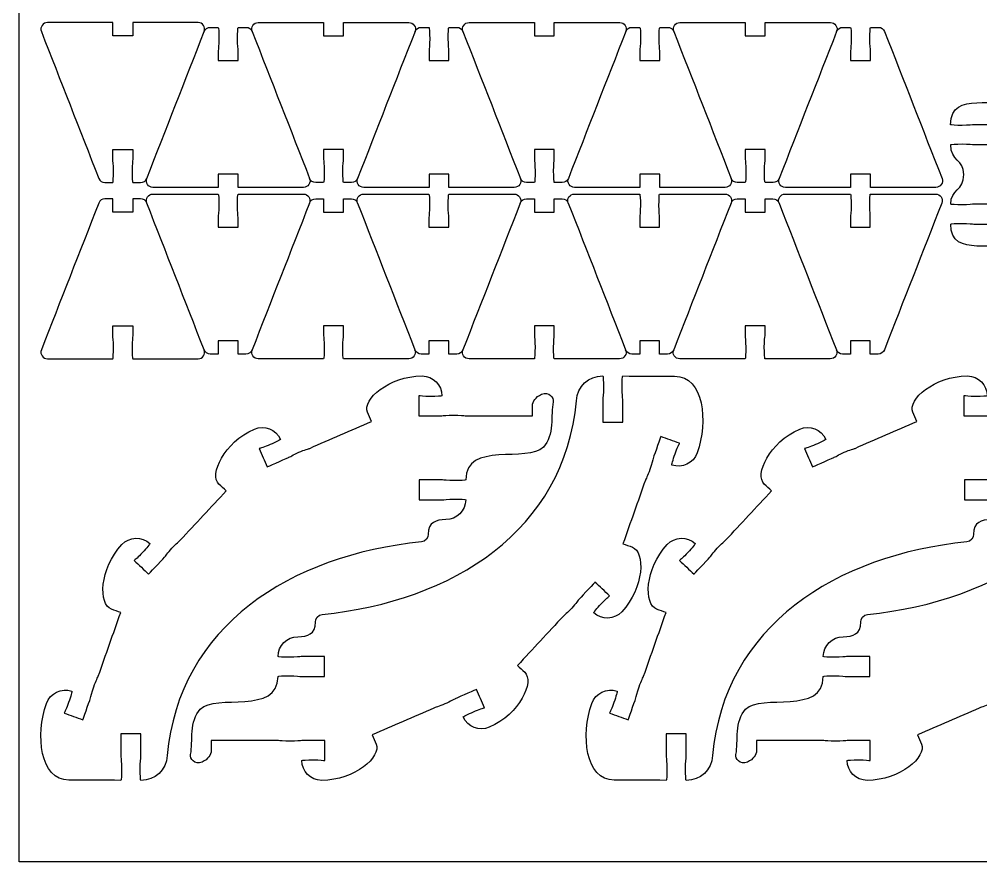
# Model space of a CAD drawing. Extents: x 0 to 500, y 0 to 390.
# Drawn here: x 0.1 to 145.3, y 0.1 to 127.4 of the extents above; entities that cross this region are included whole.
import ezdxf

# ---------------------------------------------------------------- set-up
doc = ezdxf.new("R2010")
doc.units = 0
doc.header["$MEASUREMENT"] = 0
doc.layers.add('DEFAULT', color=18, linetype='CONTINUOUS')

msp = doc.modelspace()

# ---------------------------------------------------------------- linework, layer by layer
at = {"layer": 'DEFAULT', "color": 18}
msp.add_lwpolyline([(500.15, 0.15), (0.15, 0.15), (0.15, 390.15), (500.15, 390.15)], close=True, dxfattribs=at)
at = {"layer": 'DEFAULT', "color": 1}
for points, knots in [([(14.28, 124.9), (15.28, 124.9), (16.28, 124.9), (17.28, 124.9), (17.28, 125.57), (17.28, 126.23), (17.28, 126.9), (20.57, 126.9), (23.86, 126.9), (27.15, 126.9), (27.85, 126.9), (28.33, 126.19), (28.07, 125.54), (25.19, 118.15), (22.3, 110.75), (19.41, 103.36), (19.26, 102.98), (18.89, 102.73), (18.48, 102.73), (18.08, 102.73), (17.68, 102.73), (17.28, 102.73), (17.23, 102.73), (17.18, 103.51), (17.18, 104.48), (17.18, 105.44), (17.28, 106.05), (17.28, 106.23), (17.28, 106.73), (17.28, 107.23), (17.28, 107.73), (16.28, 107.73), (15.28, 107.73), (14.28, 107.73), (14.28, 107.23), (14.28, 106.73), (14.28, 106.23), (14.28, 106.05), (14.38, 105.44), (14.38, 104.48), (14.38, 103.51), (14.34, 102.73), (14.28, 102.73), (13.89, 102.73), (13.49, 102.73), (13.09, 102.73), (12.68, 102.73), (12.31, 102.98), (12.16, 103.36), (9.27, 110.75), (6.38, 118.15), (3.5, 125.54), (3.24, 126.19), (3.72, 126.9), (4.42, 126.9), (7.71, 126.9), (11, 126.9), (14.28, 126.9), (14.28, 126.23), (14.28, 125.57), (14.28, 124.9)], [5.66, 5.66, 5.66, 5.66, 14.16, 14.16, 14.16, 19.82, 19.82, 19.82, 47.78, 47.78, 47.78, 48.78, 48.78, 48.78, 116.280532, 116.280532, 116.280532, 117.280532, 117.280532, 117.280532, 120.670532, 120.670532, 120.670532, 121.670532, 121.670532, 121.670532, 122.670532, 122.670532, 122.670532, 126.930532, 126.930532, 126.930532, 135.430532, 135.430532, 135.430532, 139.690532, 139.690532, 139.690532, 140.690532, 140.690532, 140.690532, 141.690532, 141.690532, 141.690532, 145.080532, 145.080532, 145.080532, 146.080532, 146.080532, 146.080532, 213.577424, 213.577424, 213.577424, 214.577424, 214.577424, 214.577424, 242.537424, 242.537424, 242.537424, 248.197424, 248.197424, 248.197424, 248.197424]), ([(35.32, 125.54), (35.06, 126.19), (35.55, 126.9), (36.24, 126.9), (39.53, 126.9), (42.82, 126.9), (46.11, 126.9), (46.11, 126.23), (46.11, 125.57), (46.11, 124.9), (47.11, 124.9), (48.11, 124.9), (49.11, 124.9), (49.11, 125.57), (49.11, 126.23), (49.11, 126.9), (52.4, 126.9), (55.68, 126.9), (58.97, 126.9), (59.67, 126.9), (60.15, 126.19), (59.9, 125.54), (57.01, 118.15), (54.12, 110.75), (51.23, 103.36), (51.08, 102.98), (50.72, 102.73), (50.3, 102.73), (49.9, 102.73), (49.51, 102.73), (49.11, 102.73), (49.05, 102.73), (49.01, 103.51), (49.01, 104.48), (49.01, 105.44), (49.11, 106.05), (49.11, 106.22), (49.11, 106.73), (49.11, 107.23), (49.11, 107.73), (48.11, 107.73), (47.11, 107.73), (46.11, 107.73), (46.11, 107.23), (46.11, 106.73), (46.11, 106.22), (46.11, 106.05), (46.21, 105.44), (46.21, 104.48), (46.21, 103.51), (46.17, 102.73), (46.11, 102.73), (45.71, 102.73), (45.31, 102.73), (44.91, 102.73), (44.5, 102.73), (44.13, 102.98), (43.98, 103.36)], [0, 0, 0, 0, 1, 1, 1, 28.96, 28.96, 28.96, 34.621, 34.621, 34.621, 43.121, 43.121, 43.121, 48.782, 48.782, 48.782, 76.743, 76.743, 76.743, 77.743, 77.743, 77.743, 145.2426, 145.2426, 145.2426, 146.2426, 146.2426, 146.2426, 149.6326, 149.6326, 149.6326, 150.6326, 150.6326, 150.6326, 151.6326, 151.6326, 151.6326, 155.8936, 155.8936, 155.8936, 164.3936, 164.3936, 164.3936, 168.6546, 168.6546, 168.6546, 169.6546, 169.6546, 169.6546, 170.6546, 170.6546, 170.6546, 174.0446, 174.0446, 174.0446, 175.0446, 175.0446, 175.0446, 175.0446]), ([(67.14, 125.54), (66.89, 126.19), (67.37, 126.9), (68.07, 126.9), (71.36, 126.9), (74.64, 126.9), (77.93, 126.9), (77.93, 126.23), (77.93, 125.57), (77.93, 124.9), (78.93, 124.9), (79.93, 124.9), (80.93, 124.9), (80.93, 125.57), (80.93, 126.23), (80.93, 126.9), (84.22, 126.9), (87.51, 126.9), (90.8, 126.9), (91.5, 126.9), (91.98, 126.19), (91.72, 125.54), (88.83, 118.15), (85.94, 110.75), (83.06, 103.36), (82.91, 102.98), (82.54, 102.73), (82.13, 102.73), (81.73, 102.73), (81.33, 102.73), (80.93, 102.73), (80.88, 102.73), (80.83, 103.51), (80.83, 104.48), (80.83, 105.44), (80.93, 106.05), (80.93, 106.22), (80.93, 106.73), (80.93, 107.23), (80.93, 107.73), (79.93, 107.73), (78.93, 107.73), (77.93, 107.73), (77.93, 107.23), (77.93, 106.73), (77.93, 106.22), (77.93, 106.05), (78.03, 105.44), (78.03, 104.48), (78.03, 103.51), (77.99, 102.73), (77.93, 102.73), (77.53, 102.73), (77.14, 102.73), (76.74, 102.73), (76.33, 102.73), (75.96, 102.98), (75.81, 103.36)], [0, 0, 0, 0, 1, 1, 1, 28.96, 28.96, 28.96, 34.621, 34.621, 34.621, 43.121, 43.121, 43.121, 48.782, 48.782, 48.782, 76.742, 76.742, 76.742, 77.742, 77.742, 77.742, 145.2416, 145.2416, 145.2416, 146.2416, 146.2416, 146.2416, 149.6316, 149.6316, 149.6316, 150.6316, 150.6316, 150.6316, 151.6316, 151.6316, 151.6316, 155.8926, 155.8926, 155.8926, 164.3926, 164.3926, 164.3926, 168.6536, 168.6536, 168.6536, 169.6536, 169.6536, 169.6536, 170.6536, 170.6536, 170.6536, 174.0436, 174.0436, 174.0436, 175.0436, 175.0436, 175.0436, 175.0436]), ([(98.97, 125.54), (98.71, 126.19), (99.19, 126.9), (99.89, 126.9), (103.18, 126.9), (106.47, 126.9), (109.76, 126.9), (109.76, 126.23), (109.76, 125.57), (109.76, 124.9), (110.76, 124.9), (111.76, 124.9), (112.76, 124.9), (112.76, 125.57), (112.76, 126.23), (112.76, 126.9), (116.04, 126.9), (119.33, 126.9), (122.62, 126.9), (123.32, 126.9), (123.8, 126.19), (123.55, 125.54), (120.66, 118.15), (117.77, 110.75), (114.88, 103.36), (114.73, 102.98), (114.36, 102.73), (113.95, 102.73), (113.55, 102.73), (113.15, 102.73), (112.76, 102.73), (112.7, 102.73), (112.66, 103.51), (112.66, 104.48), (112.66, 105.44), (112.76, 106.05), (112.76, 106.22), (112.76, 106.73), (112.76, 107.23), (112.76, 107.73), (111.76, 107.73), (110.76, 107.73), (109.76, 107.73), (109.76, 107.23), (109.76, 106.73), (109.76, 106.22), (109.76, 106.05), (109.86, 105.44), (109.86, 104.48), (109.86, 103.51), (109.81, 102.73), (109.76, 102.73), (109.36, 102.73), (108.96, 102.73), (108.56, 102.73), (108.15, 102.73), (107.78, 102.98), (107.63, 103.36)], [0, 0, 0, 0, 1, 1, 1, 28.96, 28.96, 28.96, 34.621, 34.621, 34.621, 43.121, 43.121, 43.121, 48.782, 48.782, 48.782, 76.742, 76.742, 76.742, 77.742, 77.742, 77.742, 145.2416, 145.2416, 145.2416, 146.2416, 146.2416, 146.2416, 149.6316, 149.6316, 149.6316, 150.6316, 150.6316, 150.6316, 151.6316, 151.6316, 151.6316, 155.8926, 155.8926, 155.8926, 164.3926, 164.3926, 164.3926, 168.6536, 168.6536, 168.6536, 169.6536, 169.6536, 169.6536, 170.6536, 170.6536, 170.6536, 174.0436, 174.0436, 174.0436, 175.0436, 175.0436, 175.0436, 175.0436]), ([(28.07, 125.54), (28.22, 125.92), (28.59, 126.17), (29, 126.17), (29.4, 126.17), (29.8, 126.17), (30.2, 126.17), (30.25, 126.17), (30.3, 125.39), (30.3, 124.43), (30.3, 123.46), (30.2, 122.85), (30.2, 122.68), (30.2, 122.17), (30.2, 121.67), (30.2, 121.17), (31.2, 121.17), (32.2, 121.17), (33.2, 121.17), (33.2, 121.67), (33.2, 122.17), (33.2, 122.68), (33.2, 122.85), (33.1, 123.46), (33.1, 124.43), (33.1, 125.39), (33.14, 126.17), (33.2, 126.17), (33.6, 126.17), (33.99, 126.17), (34.39, 126.17), (34.8, 126.17), (35.17, 125.92), (35.32, 125.54), (38.21, 118.15), (41.1, 110.75), (43.99, 103.36), (44.24, 102.71), (43.76, 102), (43.06, 102), (39.77, 102), (36.48, 102), (33.2, 102), (33.2, 102.67), (33.2, 103.33), (33.2, 104), (32.2, 104), (31.2, 104), (30.2, 104), (30.2, 103.33), (30.2, 102.67), (30.2, 102), (26.91, 102), (23.62, 102), (20.33, 102), (19.63, 102), (19.15, 102.71), (19.41, 103.36)], [0, 0, 0, 0, 1, 1, 1, 4.39, 4.39, 4.39, 5.39, 5.39, 5.39, 6.39, 6.39, 6.39, 10.651, 10.651, 10.651, 19.151, 19.151, 19.151, 23.412, 23.412, 23.412, 24.412, 24.412, 24.412, 25.412, 25.412, 25.412, 28.802, 28.802, 28.802, 29.802, 29.802, 29.802, 97.297961, 97.297961, 97.297961, 98.297961, 98.297961, 98.297961, 126.257961, 126.257961, 126.257961, 131.917961, 131.917961, 131.917961, 140.417961, 140.417961, 140.417961, 146.077961, 146.077961, 146.077961, 174.037961, 174.037961, 174.037961, 175.037961, 175.037961, 175.037961, 175.037961]), ([(59.9, 125.54), (60.05, 125.92), (60.41, 126.17), (60.83, 126.17), (61.23, 126.17), (61.62, 126.17), (62.02, 126.17), (62.08, 126.17), (62.12, 125.39), (62.12, 124.43), (62.12, 123.46), (62.02, 122.85), (62.02, 122.68), (62.02, 122.17), (62.02, 121.67), (62.02, 121.17), (63.02, 121.17), (64.02, 121.17), (65.02, 121.17), (65.02, 121.67), (65.02, 122.17), (65.02, 122.68), (65.02, 122.85), (64.92, 123.46), (64.92, 124.43), (64.92, 125.39), (64.96, 126.17), (65.02, 126.17), (65.42, 126.17), (65.82, 126.17), (66.22, 126.17), (66.63, 126.17), (67, 125.92), (67.14, 125.54), (70.03, 118.15), (72.92, 110.75), (75.81, 103.36), (76.07, 102.71), (75.58, 102), (74.88, 102), (71.6, 102), (68.31, 102), (65.02, 102), (65.02, 102.67), (65.02, 103.33), (65.02, 104), (64.02, 104), (63.02, 104), (62.02, 104), (62.02, 103.33), (62.02, 102.67), (62.02, 102), (58.73, 102), (55.45, 102), (52.16, 102), (51.46, 102), (50.98, 102.71), (51.23, 103.36)], [0, 0, 0, 0, 1, 1, 1, 4.39, 4.39, 4.39, 5.39, 5.39, 5.39, 6.39, 6.39, 6.39, 10.651, 10.651, 10.651, 19.151, 19.151, 19.151, 23.412, 23.412, 23.412, 24.412, 24.412, 24.412, 25.412, 25.412, 25.412, 28.802, 28.802, 28.802, 29.802, 29.802, 29.802, 97.297961, 97.297961, 97.297961, 98.297961, 98.297961, 98.297961, 126.257961, 126.257961, 126.257961, 131.917961, 131.917961, 131.917961, 140.417961, 140.417961, 140.417961, 146.077961, 146.077961, 146.077961, 174.037961, 174.037961, 174.037961, 175.037961, 175.037961, 175.037961, 175.037961]), ([(91.72, 125.54), (91.87, 125.92), (92.24, 126.17), (92.65, 126.17), (93.05, 126.17), (93.45, 126.17), (93.85, 126.17), (93.9, 126.17), (93.95, 125.39), (93.95, 124.43), (93.95, 123.46), (93.85, 122.85), (93.85, 122.68), (93.85, 122.17), (93.85, 121.67), (93.85, 121.17), (94.85, 121.17), (95.85, 121.17), (96.85, 121.17), (96.85, 121.67), (96.85, 122.17), (96.85, 122.68), (96.85, 122.85), (96.75, 123.46), (96.75, 124.43), (96.75, 125.39), (96.79, 126.17), (96.85, 126.17), (97.24, 126.17), (97.64, 126.17), (98.04, 126.17), (98.45, 126.17), (98.82, 125.92), (98.97, 125.54), (101.86, 118.15), (104.75, 110.75), (107.63, 103.36), (107.89, 102.71), (107.41, 102), (106.71, 102), (103.42, 102), (100.13, 102), (96.85, 102), (96.85, 102.67), (96.85, 103.33), (96.85, 104), (95.85, 104), (94.85, 104), (93.85, 104), (93.85, 103.33), (93.85, 102.67), (93.85, 102), (90.56, 102), (87.27, 102), (83.98, 102), (83.28, 102), (82.8, 102.71), (83.06, 103.36)], [0, 0, 0, 0, 1, 1, 1, 4.39, 4.39, 4.39, 5.39, 5.39, 5.39, 6.39, 6.39, 6.39, 10.651, 10.651, 10.651, 19.151, 19.151, 19.151, 23.412, 23.412, 23.412, 24.412, 24.412, 24.412, 25.412, 25.412, 25.412, 28.802, 28.802, 28.802, 29.802, 29.802, 29.802, 97.297961, 97.297961, 97.297961, 98.297961, 98.297961, 98.297961, 126.257961, 126.257961, 126.257961, 131.917961, 131.917961, 131.917961, 140.417961, 140.417961, 140.417961, 146.077961, 146.077961, 146.077961, 174.037961, 174.037961, 174.037961, 175.037961, 175.037961, 175.037961, 175.037961]), ([(123.55, 125.54), (123.7, 125.92), (124.06, 126.17), (124.47, 126.17), (124.87, 126.17), (125.27, 126.17), (125.67, 126.17), (125.72, 126.17), (125.77, 125.39), (125.77, 124.43), (125.77, 123.46), (125.67, 122.85), (125.67, 122.68), (125.67, 122.17), (125.67, 121.67), (125.67, 121.17), (126.67, 121.17), (127.67, 121.17), (128.67, 121.17), (128.67, 121.67), (128.67, 122.17), (128.67, 122.68), (128.67, 122.85), (128.57, 123.46), (128.57, 124.43), (128.57, 125.39), (128.61, 126.17), (128.67, 126.17), (129.07, 126.17), (129.47, 126.17), (129.87, 126.17), (130.27, 126.17), (130.64, 125.92), (130.79, 125.54), (133.68, 118.15), (136.57, 110.75), (139.46, 103.36), (139.71, 102.71), (139.23, 102), (138.53, 102), (135.25, 102), (131.96, 102), (128.67, 102), (128.67, 102.67), (128.67, 103.33), (128.67, 104), (127.67, 104), (126.67, 104), (125.67, 104), (125.67, 103.33), (125.67, 102.67), (125.67, 102), (122.38, 102), (119.09, 102), (115.81, 102), (115.1, 102), (114.63, 102.71), (114.88, 103.36)], [0, 0, 0, 0, 1, 1, 1, 4.39, 4.39, 4.39, 5.39, 5.39, 5.39, 6.39, 6.39, 6.39, 10.651, 10.651, 10.651, 19.151, 19.151, 19.151, 23.412, 23.412, 23.412, 24.412, 24.412, 24.412, 25.412, 25.412, 25.412, 28.802, 28.802, 28.802, 29.802, 29.802, 29.802, 97.297961, 97.297961, 97.297961, 98.297961, 98.297961, 98.297961, 126.257961, 126.257961, 126.257961, 131.917961, 131.917961, 131.917961, 140.417961, 140.417961, 140.417961, 146.077961, 146.077961, 146.077961, 174.037961, 174.037961, 174.037961, 175.037961, 175.037961, 175.037961, 175.037961]), ([(157.92, 123.96), (157.92, 122.99), (158.01, 122.38), (158.01, 122.21), (158.01, 121.04), (158.01, 119.88), (158.01, 118.71), (157.01, 118.71), (156.02, 118.71), (155.02, 118.71), (155.02, 119.88), (155.02, 121.04), (155.02, 122.21), (155.02, 122.38), (155.11, 122.99), (155.11, 123.96), (155.11, 124.93), (155.07, 125.71), (155.02, 125.71), (149.48, 125.71), (153.18, 118.45), (150.6, 115.88), (148.02, 113.3), (140.76, 117), (140.76, 111.46), (140.76, 111.41), (141.55, 111.36), (142.52, 111.36), (143.48, 111.36), (144.09, 111.46), (144.27, 111.46), (145.43, 111.46), (146.6, 111.46), (147.77, 111.46), (147.77, 110.46), (147.77, 109.46), (147.77, 108.46), (146.6, 108.46), (145.43, 108.46), (144.27, 108.46), (144.09, 108.46), (143.48, 108.56), (142.52, 108.56), (141.55, 108.56), (140.77, 108.52), (140.77, 108.46), (140.77, 105.97), (142.76, 106.21), (142.76, 103.96), (142.76, 101.47), (140.77, 101.71), (140.77, 99.46), (140.77, 99.41), (141.55, 99.36), (142.52, 99.36), (143.48, 99.36), (144.09, 99.46), (144.27, 99.46), (145.43, 99.46), (146.6, 99.46), (147.77, 99.46), (147.77, 98.46), (147.77, 97.46), (147.77, 96.46), (146.6, 96.46), (145.43, 96.46), (144.27, 96.46), (144.09, 96.46), (143.48, 96.56), (142.52, 96.56), (141.55, 96.56), (140.77, 96.52), (140.77, 96.46), (140.77, 90.93), (148.02, 94.62), (150.6, 92.05), (153.18, 89.47), (149.48, 82.21), (155.02, 82.21), (155.07, 82.21), (155.11, 82.99), (155.11, 83.96), (155.11, 84.93), (155.02, 85.53), (155.02, 85.71), (155.02, 86.88), (155.02, 88.04), (155.02, 89.21), (156.02, 89.21), (157.01, 89.21), (158.01, 89.21), (158.01, 88.04), (158.01, 86.88), (158.01, 85.71), (158.01, 85.53), (157.92, 84.93), (157.92, 83.96), (157.92, 82.99), (157.96, 82.21), (158.01, 82.21), (160.5, 82.21), (160.26, 84.2), (162.52, 84.2), (165, 84.2), (164.76, 82.21), (167.01, 82.21), (167.07, 82.21), (167.12, 82.99), (167.12, 83.96), (167.12, 84.93), (167.01, 85.53), (167.01, 85.71), (167.01, 86.88), (167.01, 88.04), (167.01, 89.21), (168.01, 89.21), (169.01, 89.21), (170.02, 89.21), (170.02, 88.04), (170.02, 86.88), (170.02, 85.71), (170.02, 85.53), (169.91, 84.93), (169.91, 83.96), (169.91, 82.99), (169.96, 82.21), (170.02, 82.21), (175.55, 82.21), (171.85, 89.47), (174.43, 92.04), (177.01, 94.62), (184.26, 90.92), (184.26, 96.46), (184.26, 96.51), (183.48, 96.56), (182.52, 96.56), (181.55, 96.56), (180.94, 96.46), (180.77, 96.46), (179.6, 96.46), (178.44, 96.46), (177.27, 96.46), (177.27, 97.46), (177.27, 98.46), (177.27, 99.46), (178.44, 99.46), (179.6, 99.46), (180.77, 99.46), (180.94, 99.46), (181.55, 99.36), (182.52, 99.36), (183.48, 99.36), (184.27, 99.41), (184.27, 99.46), (184.27, 101.95), (182.28, 101.71), (182.28, 103.96), (182.28, 106.45), (184.27, 106.21), (184.27, 108.46), (184.27, 108.52), (183.48, 108.56), (182.52, 108.56), (181.55, 108.56), (180.94, 108.46), (180.77, 108.46), (179.6, 108.46), (178.44, 108.46), (177.27, 108.46), (177.27, 109.46), (177.27, 110.46), (177.27, 111.46), (178.44, 111.46), (179.6, 111.46), (180.77, 111.46), (180.94, 111.46), (181.55, 111.36), (182.52, 111.36), (183.46, 111.36), (184.23, 111.41), (184.26, 111.46), (184.26, 116.99), (177, 113.3), (174.43, 115.87), (171.85, 118.45), (175.55, 125.71), (170.02, 125.71), (169.96, 125.71), (169.91, 124.93), (169.91, 123.96), (169.91, 122.99), (170.02, 122.38), (170.02, 122.21), (170.02, 121.04), (170.02, 119.88), (170.02, 118.71), (169.01, 118.71), (168.01, 118.71), (167.01, 118.71), (167.01, 119.88), (167.01, 121.04), (167.01, 122.21), (167.01, 122.38), (167.12, 122.99), (167.12, 123.96), (167.12, 124.93), (167.07, 125.71), (167.01, 125.71), (164.53, 125.7), (164.77, 123.72), (162.52, 123.72), (160.04, 123.72), (160.26, 125.71), (158.01, 125.71), (157.96, 125.71), (157.92, 124.93), (157.92, 123.96)], [1, 1, 1, 1, 2, 2, 2, 11.929, 11.929, 11.929, 20.429, 20.429, 20.429, 30.358, 30.358, 30.358, 31.358, 31.358, 31.358, 32.358, 32.358, 32.358, 33.358, 33.358, 33.358, 34.358, 34.358, 34.358, 35.358, 35.358, 35.358, 36.358, 36.358, 36.358, 46.278, 46.278, 46.278, 54.778, 54.778, 54.778, 64.698, 64.698, 64.698, 65.698, 65.698, 65.698, 66.698, 66.698, 66.698, 67.698, 67.698, 67.698, 68.698, 68.698, 68.698, 69.698, 69.698, 69.698, 70.698, 70.698, 70.698, 80.618, 80.618, 80.618, 89.129, 89.129, 89.129, 99.049, 99.049, 99.049, 100.049, 100.049, 100.049, 101.049, 101.049, 101.049, 102.049, 102.049, 102.049, 103.049, 103.049, 103.049, 104.049, 104.049, 104.049, 105.049, 105.049, 105.049, 114.969, 114.969, 114.969, 123.469, 123.469, 123.469, 133.389, 133.389, 133.389, 134.389, 134.389, 134.389, 135.389, 135.389, 135.389, 136.389, 136.389, 136.389, 137.389, 137.389, 137.389, 138.389, 138.389, 138.389, 139.389, 139.389, 139.389, 149.309, 149.309, 149.309, 157.819, 157.819, 157.819, 167.739, 167.739, 167.739, 168.739, 168.739, 168.739, 169.739, 169.739, 169.739, 170.739, 170.739, 170.739, 171.739, 171.739, 171.739, 172.739, 172.739, 172.739, 173.739, 173.739, 173.739, 183.659, 183.659, 183.659, 192.17, 192.17, 192.17, 202.09, 202.09, 202.09, 203.09, 203.09, 203.09, 204.09, 204.09, 204.09, 205.09, 205.09, 205.09, 206.09, 206.09, 206.09, 207.09, 207.09, 207.09, 208.09, 208.09, 208.09, 218.01, 218.01, 218.01, 226.51, 226.51, 226.51, 236.43, 236.43, 236.43, 237.43, 237.43, 237.43, 238.43, 238.43, 238.43, 239.43, 239.43, 239.43, 240.43, 240.43, 240.43, 241.43, 241.43, 241.43, 242.43, 242.43, 242.43, 252.359, 252.359, 252.359, 260.869, 260.869, 260.869, 270.798, 270.798, 270.798, 271.798, 271.798, 271.798, 272.798, 272.798, 272.798, 273.798, 273.798, 273.798, 274.798, 274.798, 274.798, 275.798, 275.798, 275.798, 275.798]), ([(14.28, 98.28), (15.28, 98.28), (16.28, 98.28), (17.29, 98.28), (17.29, 98.94), (17.29, 99.61), (17.29, 100.28), (17.68, 100.28), (18.08, 100.28), (18.48, 100.28), (18.89, 100.28), (19.26, 100.03), (19.41, 99.64), (22.29, 92.25), (25.18, 84.86), (28.07, 77.46), (28.33, 76.81), (27.84, 76.11), (27.14, 76.11), (23.86, 76.11), (20.57, 76.11), (17.28, 76.11), (17.23, 76.18), (17.18, 76.93), (17.18, 77.85), (17.18, 78.82), (17.29, 79.43), (17.29, 79.6), (17.29, 80.1), (17.29, 80.6), (17.29, 81.1), (16.28, 81.1), (15.28, 81.1), (14.28, 81.1), (14.28, 80.6), (14.28, 80.1), (14.28, 79.6), (14.28, 79.43), (14.38, 78.82), (14.38, 77.85), (14.38, 76.93), (14.34, 76.18), (14.29, 76.11), (11, 76.11), (7.71, 76.11), (4.42, 76.11), (3.72, 76.11), (3.24, 76.81), (3.5, 77.46), (6.38, 84.86), (9.27, 92.25), (12.16, 99.64), (12.31, 100.03), (12.68, 100.28), (13.09, 100.28), (13.49, 100.28), (13.89, 100.28), (14.28, 100.28), (14.28, 99.61), (14.28, 98.94), (14.28, 98.28)], [5.67, 5.67, 5.67, 5.67, 14.18, 14.18, 14.18, 19.85, 19.85, 19.85, 23.23, 23.23, 23.23, 24.23, 24.23, 24.23, 91.726893, 91.726893, 91.726893, 92.726893, 92.726893, 92.726893, 120.676893, 120.676893, 120.676893, 121.676893, 121.676893, 121.676893, 122.676893, 122.676893, 122.676893, 126.926893, 126.926893, 126.926893, 135.436893, 135.436893, 135.436893, 139.686893, 139.686893, 139.686893, 140.686893, 140.686893, 140.686893, 141.686893, 141.686893, 141.686893, 169.646893, 169.646893, 169.646893, 170.646893, 170.646893, 170.646893, 238.147424, 238.147424, 238.147424, 239.147424, 239.147424, 239.147424, 242.527424, 242.527424, 242.527424, 248.197424, 248.197424, 248.197424, 248.197424]), ([(19.41, 99.64), (19.15, 100.3), (19.63, 101), (20.33, 101), (23.62, 101), (26.91, 101), (30.19, 101), (30.25, 100.93), (30.29, 100.18), (30.29, 99.26), (30.29, 98.29), (30.19, 97.68), (30.19, 97.51), (30.19, 97.01), (30.19, 96.51), (30.19, 96.01), (31.19, 96.01), (32.19, 96.01), (33.19, 96.01), (33.19, 96.51), (33.19, 97.01), (33.19, 97.51), (33.19, 97.68), (33.09, 98.29), (33.09, 99.26), (33.09, 100.18), (33.13, 100.93), (33.19, 101), (36.48, 101), (39.76, 101), (43.05, 101), (43.75, 101), (44.23, 100.3), (43.98, 99.64), (41.09, 92.25), (38.2, 84.86), (35.31, 77.46), (35.16, 77.08), (34.8, 76.83), (34.38, 76.83), (33.99, 76.83), (33.59, 76.83), (33.19, 76.83), (33.19, 77.5), (33.19, 78.17), (33.19, 78.83), (32.19, 78.83), (31.19, 78.83), (30.19, 78.83), (30.19, 78.17), (30.19, 77.5), (30.19, 76.83), (29.79, 76.83), (29.39, 76.83), (29, 76.83), (28.59, 76.83), (28.22, 77.08), (28.07, 77.46)], [0, 0, 0, 0, 1, 1, 1, 28.95, 28.95, 28.95, 29.95, 29.95, 29.95, 30.95, 30.95, 30.95, 35.2, 35.2, 35.2, 43.71, 43.71, 43.71, 47.96, 47.96, 47.96, 48.96, 48.96, 48.96, 49.96, 49.96, 49.96, 77.92, 77.92, 77.92, 78.92, 78.92, 78.92, 146.420532, 146.420532, 146.420532, 147.420532, 147.420532, 147.420532, 150.800532, 150.800532, 150.800532, 156.470532, 156.470532, 156.470532, 164.980532, 164.980532, 164.980532, 170.650532, 170.650532, 170.650532, 174.030532, 174.030532, 174.030532, 175.030532, 175.030532, 175.030532, 175.030532]), ([(43.98, 99.64), (44.13, 100.03), (44.5, 100.28), (44.91, 100.28), (45.31, 100.28), (45.7, 100.28), (46.1, 100.28), (46.1, 99.61), (46.1, 98.94), (46.1, 98.28), (47.1, 98.28), (48.1, 98.28), (49.1, 98.28), (49.1, 98.94), (49.1, 99.61), (49.1, 100.28), (49.5, 100.28), (49.9, 100.28), (50.29, 100.28), (50.7, 100.28), (51.07, 100.03), (51.22, 99.64), (54.11, 92.25), (57, 84.86), (59.89, 77.46), (60.14, 76.81), (59.66, 76.11), (58.96, 76.11), (55.67, 76.11), (52.39, 76.11), (49.1, 76.11), (49.04, 76.18), (49, 76.93), (49, 77.85), (49, 78.82), (49.1, 79.43), (49.1, 79.6), (49.1, 80.1), (49.1, 80.6), (49.1, 81.1), (48.1, 81.1), (47.1, 81.1), (46.1, 81.1), (46.1, 80.6), (46.1, 80.1), (46.1, 79.6), (46.1, 79.43), (46.2, 78.82), (46.2, 77.85), (46.2, 76.93), (46.16, 76.18), (46.1, 76.11), (42.82, 76.11), (39.53, 76.11), (36.24, 76.11), (35.54, 76.11), (35.06, 76.81), (35.31, 77.46)], [0, 0, 0, 0, 1, 1, 1, 4.38, 4.38, 4.38, 10.05, 10.05, 10.05, 18.56, 18.56, 18.56, 24.23, 24.23, 24.23, 27.61, 27.61, 27.61, 28.61, 28.61, 28.61, 96.106893, 96.106893, 96.106893, 97.106893, 97.106893, 97.106893, 125.056893, 125.056893, 125.056893, 126.056893, 126.056893, 126.056893, 127.056893, 127.056893, 127.056893, 131.306893, 131.306893, 131.306893, 139.816893, 139.816893, 139.816893, 144.066893, 144.066893, 144.066893, 145.066893, 145.066893, 145.066893, 146.066893, 146.066893, 146.066893, 174.026893, 174.026893, 174.026893, 175.026893, 175.026893, 175.026893, 175.026893]), ([(51.22, 99.64), (50.96, 100.3), (51.45, 101), (52.15, 101), (55.44, 101), (58.72, 101), (62.01, 101), (62.07, 100.93), (62.11, 100.18), (62.11, 99.26), (62.11, 98.29), (62.01, 97.68), (62.01, 97.51), (62.01, 97.01), (62.01, 96.51), (62.01, 96.01), (63.01, 96.01), (64.01, 96.01), (65.01, 96.01), (65.01, 96.51), (65.01, 97.01), (65.01, 97.51), (65.01, 97.68), (64.91, 98.29), (64.91, 99.26), (64.91, 100.18), (64.95, 100.93), (65.01, 101), (68.29, 101), (71.58, 101), (74.87, 101), (75.57, 101), (76.05, 100.3), (75.8, 99.64), (72.91, 92.25), (70.02, 84.86), (67.13, 77.46), (66.98, 77.08), (66.61, 76.83), (66.2, 76.83), (65.8, 76.83), (65.41, 76.83), (65.01, 76.83), (65.01, 77.5), (65.01, 78.17), (65.01, 78.83), (64.01, 78.83), (63.01, 78.83), (62.01, 78.83), (62.01, 78.17), (62.01, 77.5), (62.01, 76.83), (61.61, 76.83), (61.21, 76.83), (60.81, 76.83), (60.41, 76.83), (60.03, 77.08), (59.89, 77.46)], [0, 0, 0, 0, 1, 1, 1, 28.95, 28.95, 28.95, 29.95, 29.95, 29.95, 30.95, 30.95, 30.95, 35.2, 35.2, 35.2, 43.71, 43.71, 43.71, 47.96, 47.96, 47.96, 48.96, 48.96, 48.96, 49.96, 49.96, 49.96, 77.92, 77.92, 77.92, 78.92, 78.92, 78.92, 146.420532, 146.420532, 146.420532, 147.420532, 147.420532, 147.420532, 150.800532, 150.800532, 150.800532, 156.470532, 156.470532, 156.470532, 164.980532, 164.980532, 164.980532, 170.650532, 170.650532, 170.650532, 174.030532, 174.030532, 174.030532, 175.030532, 175.030532, 175.030532, 175.030532]), ([(75.8, 99.64), (75.95, 100.03), (76.31, 100.28), (76.72, 100.28), (77.12, 100.28), (77.52, 100.28), (77.92, 100.28), (77.92, 99.61), (77.92, 98.94), (77.92, 98.28), (78.92, 98.28), (79.92, 98.28), (80.92, 98.28), (80.92, 98.94), (80.92, 99.61), (80.92, 100.28), (81.32, 100.28), (81.71, 100.28), (82.11, 100.28), (82.52, 100.28), (82.89, 100.03), (83.04, 99.64), (85.93, 92.25), (88.82, 84.86), (91.7, 77.46), (91.96, 76.81), (91.48, 76.11), (90.78, 76.11), (87.49, 76.11), (84.2, 76.11), (80.92, 76.11), (80.86, 76.18), (80.82, 76.93), (80.82, 77.85), (80.82, 78.82), (80.92, 79.43), (80.92, 79.6), (80.92, 80.1), (80.92, 80.6), (80.92, 81.1), (79.92, 81.1), (78.92, 81.1), (77.92, 81.1), (77.92, 80.6), (77.92, 80.1), (77.92, 79.6), (77.92, 79.43), (78.02, 78.82), (78.02, 77.85), (78.02, 76.93), (77.98, 76.18), (77.92, 76.11), (74.63, 76.11), (71.35, 76.11), (68.06, 76.11), (67.36, 76.11), (66.88, 76.81), (67.13, 77.46)], [0, 0, 0, 0, 1, 1, 1, 4.38, 4.38, 4.38, 10.05, 10.05, 10.05, 18.56, 18.56, 18.56, 24.23, 24.23, 24.23, 27.61, 27.61, 27.61, 28.61, 28.61, 28.61, 96.106893, 96.106893, 96.106893, 97.106893, 97.106893, 97.106893, 125.056893, 125.056893, 125.056893, 126.056893, 126.056893, 126.056893, 127.056893, 127.056893, 127.056893, 131.306893, 131.306893, 131.306893, 139.816893, 139.816893, 139.816893, 144.066893, 144.066893, 144.066893, 145.066893, 145.066893, 145.066893, 146.066893, 146.066893, 146.066893, 174.026893, 174.026893, 174.026893, 175.026893, 175.026893, 175.026893, 175.026893]), ([(83.04, 99.64), (82.78, 100.3), (83.27, 101), (83.97, 101), (87.25, 101), (90.54, 101), (93.83, 101), (93.88, 100.93), (93.93, 100.18), (93.93, 99.26), (93.93, 98.29), (93.82, 97.68), (93.82, 97.51), (93.82, 97.01), (93.82, 96.51), (93.82, 96.01), (94.82, 96.01), (95.83, 96.01), (96.83, 96.01), (96.83, 96.51), (96.83, 97.01), (96.83, 97.51), (96.83, 97.68), (96.73, 98.29), (96.73, 99.26), (96.73, 100.18), (96.77, 100.93), (96.82, 101), (100.11, 101), (103.4, 101), (106.69, 101), (107.39, 101), (107.87, 100.3), (107.61, 99.64), (104.72, 92.25), (101.84, 84.86), (98.95, 77.46), (98.8, 77.08), (98.43, 76.83), (98.02, 76.83), (97.62, 76.83), (97.22, 76.83), (96.83, 76.83), (96.83, 77.5), (96.83, 78.17), (96.83, 78.83), (95.83, 78.83), (94.82, 78.83), (93.82, 78.83), (93.82, 78.17), (93.82, 77.5), (93.82, 76.83), (93.43, 76.83), (93.03, 76.83), (92.63, 76.83), (92.22, 76.83), (91.85, 77.08), (91.7, 77.46)], [0, 0, 0, 0, 1, 1, 1, 28.95, 28.95, 28.95, 29.95, 29.95, 29.95, 30.95, 30.95, 30.95, 35.2, 35.2, 35.2, 43.71, 43.71, 43.71, 47.96, 47.96, 47.96, 48.96, 48.96, 48.96, 49.96, 49.96, 49.96, 77.92, 77.92, 77.92, 78.92, 78.92, 78.92, 146.420532, 146.420532, 146.420532, 147.420532, 147.420532, 147.420532, 150.800532, 150.800532, 150.800532, 156.470532, 156.470532, 156.470532, 164.980532, 164.980532, 164.980532, 170.650532, 170.650532, 170.650532, 174.030532, 174.030532, 174.030532, 175.030532, 175.030532, 175.030532, 175.030532]), ([(107.61, 99.64), (107.76, 100.03), (108.13, 100.28), (108.54, 100.28), (108.94, 100.28), (109.34, 100.28), (109.73, 100.28), (109.73, 99.61), (109.73, 98.94), (109.73, 98.28), (110.73, 98.28), (111.74, 98.28), (112.74, 98.28), (112.74, 98.94), (112.74, 99.61), (112.74, 100.28), (113.13, 100.28), (113.53, 100.28), (113.93, 100.28), (114.34, 100.28), (114.71, 100.03), (114.86, 99.64), (117.74, 92.25), (120.63, 84.86), (123.52, 77.46), (123.78, 76.81), (123.3, 76.11), (122.59, 76.11), (119.31, 76.11), (116.02, 76.11), (112.73, 76.11), (112.68, 76.18), (112.63, 76.93), (112.63, 77.85), (112.63, 78.82), (112.74, 79.43), (112.74, 79.6), (112.74, 80.1), (112.74, 80.6), (112.74, 81.1), (111.74, 81.1), (110.73, 81.1), (109.73, 81.1), (109.73, 80.6), (109.73, 80.1), (109.73, 79.6), (109.73, 79.43), (109.83, 78.82), (109.83, 77.85), (109.83, 76.93), (109.79, 76.18), (109.74, 76.11), (106.45, 76.11), (103.16, 76.11), (99.87, 76.11), (99.17, 76.11), (98.69, 76.81), (98.95, 77.46)], [0, 0, 0, 0, 1, 1, 1, 4.38, 4.38, 4.38, 10.05, 10.05, 10.05, 18.56, 18.56, 18.56, 24.23, 24.23, 24.23, 27.61, 27.61, 27.61, 28.61, 28.61, 28.61, 96.106893, 96.106893, 96.106893, 97.106893, 97.106893, 97.106893, 125.056893, 125.056893, 125.056893, 126.056893, 126.056893, 126.056893, 127.056893, 127.056893, 127.056893, 131.306893, 131.306893, 131.306893, 139.816893, 139.816893, 139.816893, 144.066893, 144.066893, 144.066893, 145.066893, 145.066893, 145.066893, 146.066893, 146.066893, 146.066893, 174.026893, 174.026893, 174.026893, 175.026893, 175.026893, 175.026893, 175.026893]), ([(114.86, 99.64), (114.6, 100.3), (115.08, 101), (115.78, 101), (119.07, 101), (122.36, 101), (125.64, 101), (125.7, 100.93), (125.74, 100.18), (125.74, 99.26), (125.74, 98.29), (125.64, 97.68), (125.64, 97.51), (125.64, 97.01), (125.64, 96.51), (125.64, 96.01), (126.64, 96.01), (127.64, 96.01), (128.64, 96.01), (128.64, 96.51), (128.64, 97.01), (128.64, 97.51), (128.64, 97.68), (128.54, 98.29), (128.54, 99.26), (128.54, 100.18), (128.58, 100.93), (128.64, 101), (131.93, 101), (135.22, 101), (138.5, 101), (139.21, 101), (139.69, 100.3), (139.43, 99.64), (136.54, 92.25), (133.65, 84.86), (130.76, 77.46), (130.62, 77.08), (130.25, 76.83), (129.84, 76.83), (129.44, 76.83), (129.04, 76.83), (128.64, 76.83), (128.64, 77.5), (128.64, 78.17), (128.64, 78.83), (127.64, 78.83), (126.64, 78.83), (125.64, 78.83), (125.64, 78.17), (125.64, 77.5), (125.64, 76.83), (125.24, 76.83), (124.85, 76.83), (124.45, 76.83), (124.04, 76.83), (123.67, 77.08), (123.52, 77.46)], [0, 0, 0, 0, 1, 1, 1, 28.95, 28.95, 28.95, 29.95, 29.95, 29.95, 30.95, 30.95, 30.95, 35.2, 35.2, 35.2, 43.71, 43.71, 43.71, 47.96, 47.96, 47.96, 48.96, 48.96, 48.96, 49.96, 49.96, 49.96, 77.92, 77.92, 77.92, 78.92, 78.92, 78.92, 146.420532, 146.420532, 146.420532, 147.420532, 147.420532, 147.420532, 150.799532, 150.799532, 150.799532, 156.469532, 156.469532, 156.469532, 164.979532, 164.979532, 164.979532, 170.649532, 170.649532, 170.649532, 174.029532, 174.029532, 174.029532, 175.029532, 175.029532, 175.029532, 175.029532]), ([(64.55, 51.82), (66.21, 51.82), (67.55, 53.17), (67.55, 54.82), (67.55, 54.88), (66.77, 54.92), (65.8, 54.92), (64.83, 54.92), (64.22, 54.82), (64.05, 54.82), (62.88, 54.82), (61.71, 54.82), (60.55, 54.82), (60.55, 55.82), (60.55, 56.82), (60.55, 57.82), (61.71, 57.82), (62.88, 57.82), (64.05, 57.82), (64.22, 57.82), (64.83, 57.72), (65.8, 57.72), (66.77, 57.72), (67.55, 57.77), (67.55, 57.82), (67.55, 63.71), (76.96, 60.33), (79.28, 62.77), (80.97, 64.55), (80.36, 67.6), (80.75, 69.62), (80.88, 70.14), (80.12, 71.31), (79, 70.76), (78.12, 70.33), (77.63, 69.67), (77.63, 69.02), (77.63, 68.52), (77.63, 68.02), (77.63, 67.52), (74.24, 67.52), (70.85, 67.52), (67.46, 67.52), (67.33, 67.52), (66.68, 67.62), (65.71, 67.62), (64.74, 67.62), (64.13, 67.52), (63.96, 67.52), (62.79, 67.52), (61.62, 67.52), (60.46, 67.52), (60.46, 68.52), (60.46, 69.52), (60.46, 70.52), (60.63, 70.52), (61.24, 70.42), (62.21, 70.42), (63.18, 70.42), (63.96, 70.46), (63.96, 70.52), (63.96, 72.18), (62.62, 73.52), (60.96, 73.52), (55.96, 73.52), (51.91, 69.93), (52.73, 68.03), (52.93, 67.58), (53.13, 67.12), (53.33, 66.66), (50.22, 65.3), (47.11, 63.95), (44, 62.59), (43.88, 62.54), (43.25, 62.38), (42.36, 61.99), (41.47, 61.6), (40.96, 61.27), (40.8, 61.2), (39.99, 60.85), (37.59, 59.8), (37.59, 59.8), (37.19, 60.72), (36.79, 61.63), (36.39, 62.55), (36.55, 62.62), (37.15, 62.77), (38.03, 63.15), (38.92, 63.54), (39.62, 63.9), (39.6, 63.94), (38.93, 65.47), (37.17, 66.16), (35.65, 65.5), (31.07, 63.5), (28.78, 58.6), (30.3, 57.19), (30.67, 56.84), (31.03, 56.5), (31.4, 56.16), (29.09, 53.68), (26.77, 51.2), (24.46, 48.72), (24.37, 48.62), (23.86, 48.21), (23.2, 47.51), (22.54, 46.8), (22.2, 46.29), (22.08, 46.16), (21.48, 45.52), (19.69, 43.6), (19.69, 43.6), (18.96, 44.28), (18.23, 44.96), (17.5, 45.64), (17.62, 45.77), (18.11, 46.14), (18.77, 46.85), (19.42, 47.56), (19.92, 48.17), (19.88, 48.2), (18.67, 49.33), (16.78, 49.26), (15.64, 48.05), (12.24, 44.39), (12.1, 38.98), (14.06, 38.3), (14.53, 38.13), (15, 37.96), (15.47, 37.8), (14.34, 34.6), (13.21, 31.4), (12.09, 28.2), (12.04, 28.08), (11.73, 27.5), (11.41, 26.59), (11.09, 25.67), (10.98, 25.07), (10.92, 24.9), (10.63, 24.08), (9.76, 21.6), (9.76, 21.6), (8.82, 21.93), (7.87, 22.27), (6.93, 22.6), (6.99, 22.77), (7.29, 23.31), (7.61, 24.22), (7.93, 25.13), (8.14, 25.88), (8.09, 25.9), (6.53, 26.45), (4.82, 25.63), (4.27, 24.07), (2.6, 19.35), (3.25, 12.49), (7.66, 12.49), (10.28, 12.48), (12.89, 12.46), (15.51, 12.45), (15.56, 12.45), (15.6, 13.23), (15.6, 14.2), (15.6, 15.17), (15.51, 15.78), (15.51, 15.95), (15.51, 17.12), (15.51, 18.28), (15.51, 19.45), (16.51, 19.45), (17.5, 19.45), (18.5, 19.45), (18.5, 18.28), (18.5, 17.12), (18.5, 15.95), (18.5, 15.78), (18.41, 15.17), (18.41, 14.2), (18.41, 13.23), (18.45, 12.45), (18.5, 12.45), (20.72, 12.45), (22.31, 13.98), (22.5, 16.19), (24.21, 35.71), (41.12, 46.51), (60.9, 48.46), (61.46, 48.51), (61.9, 49.07), (61.9, 49.63), (61.9, 51.44), (63.09, 51.82), (64.55, 51.82)], [1, 1, 1, 1, 2, 2, 2, 3, 3, 3, 4, 4, 4, 13.921, 13.921, 13.921, 22.425, 22.425, 22.425, 32.346, 32.346, 32.346, 33.346, 33.346, 33.346, 34.346, 34.346, 34.346, 35.346, 35.346, 35.346, 36.346, 36.346, 36.346, 37.346, 37.346, 37.346, 38.346, 38.346, 38.346, 42.596, 42.596, 42.596, 71.446, 71.446, 71.446, 72.446, 72.446, 72.446, 73.446, 73.446, 73.446, 83.366, 83.366, 83.366, 91.866, 91.866, 91.866, 92.866, 92.866, 92.866, 93.866, 93.866, 93.866, 94.866, 94.866, 94.866, 95.866, 95.866, 95.866, 100.120409, 100.120409, 100.120409, 128.961075, 128.961075, 128.961075, 129.961075, 129.961075, 129.961075, 130.961075, 130.961075, 130.961075, 131.961075, 131.961075, 131.961075, 140.456733, 140.456733, 140.456733, 141.456733, 141.456733, 141.456733, 142.456733, 142.456733, 142.456733, 143.456733, 143.456733, 143.456733, 144.456733, 144.456733, 144.456733, 148.709038, 148.709038, 148.709038, 177.548691, 177.548691, 177.548691, 178.548691, 178.548691, 178.548691, 179.548691, 179.548691, 179.548691, 180.548691, 180.548691, 180.548691, 189.046485, 189.046485, 189.046485, 190.046485, 190.046485, 190.046485, 191.046485, 191.046485, 191.046485, 192.046485, 192.046485, 192.046485, 193.046485, 193.046485, 193.046485, 197.300483, 197.300483, 197.300483, 226.141567, 226.141567, 226.141567, 227.141567, 227.141567, 227.141567, 228.141567, 228.141567, 228.141567, 229.141567, 229.141567, 229.141567, 237.64623, 237.64623, 237.64623, 238.64623, 238.64623, 238.64623, 239.64623, 239.64623, 239.64623, 240.64623, 240.64623, 240.64623, 241.64623, 241.64623, 241.64623, 263.876503, 263.876503, 263.876503, 264.876503, 264.876503, 264.876503, 265.876503, 265.876503, 265.876503, 275.795503, 275.795503, 275.795503, 284.295503, 284.295503, 284.295503, 294.214503, 294.214503, 294.214503, 295.214503, 295.214503, 295.214503, 296.214503, 296.214503, 296.214503, 297.214503, 297.214503, 297.214503, 298.214503, 298.214503, 298.214503, 299.214503, 299.214503, 299.214503, 300.214503, 300.214503, 300.214503, 300.214503]), ([(42.22, 34.14), (40.56, 34.14), (39.22, 32.8), (39.22, 31.14), (39.22, 31.09), (40, 31.04), (40.97, 31.04), (41.93, 31.04), (42.54, 31.14), (42.72, 31.14), (43.88, 31.14), (45.05, 31.14), (46.22, 31.14), (46.22, 30.14), (46.22, 29.14), (46.22, 28.14), (45.05, 28.14), (43.88, 28.14), (42.72, 28.14), (42.54, 28.14), (41.93, 28.24), (40.97, 28.24), (40, 28.24), (39.22, 28.2), (39.22, 28.14), (39.22, 22.26), (29.81, 25.63), (27.48, 23.19), (25.79, 21.42), (26.41, 18.36), (26.02, 16.34), (25.89, 15.82), (26.64, 14.66), (27.77, 15.21), (28.64, 15.63), (29.13, 16.3), (29.13, 16.95), (29.13, 17.45), (29.13, 17.95), (29.13, 18.45), (32.52, 18.45), (35.92, 18.45), (39.31, 18.45), (39.44, 18.45), (40.09, 18.35), (41.06, 18.35), (42.03, 18.35), (42.63, 18.45), (42.81, 18.45), (43.98, 18.45), (45.14, 18.45), (46.31, 18.45), (46.31, 17.45), (46.31, 16.45), (46.31, 15.45), (46.13, 15.45), (45.53, 15.55), (44.56, 15.55), (43.59, 15.55), (42.81, 15.5), (42.81, 15.45), (42.81, 13.79), (44.15, 12.45), (45.81, 12.45), (50.81, 12.45), (54.86, 16.04), (54.03, 17.93), (53.83, 18.39), (53.63, 18.85), (53.43, 19.31), (56.54, 20.66), (59.65, 22.02), (62.76, 23.37), (62.88, 23.43), (63.52, 23.59), (64.41, 23.98), (65.29, 24.37), (65.81, 24.7), (65.97, 24.77), (66.77, 25.12), (69.18, 26.17), (69.18, 26.17), (69.58, 25.25), (69.98, 24.33), (70.37, 23.42), (70.21, 23.35), (69.62, 23.2), (68.73, 22.81), (67.84, 22.42), (67.15, 22.07), (67.17, 22.02), (67.83, 20.5), (69.6, 19.81), (71.12, 20.47), (75.7, 22.47), (77.98, 27.37), (76.46, 28.78), (76.1, 29.12), (75.73, 29.46), (75.37, 29.8), (77.68, 32.28), (79.99, 34.77), (82.3, 37.25), (82.39, 37.34), (82.91, 37.75), (83.57, 38.46), (84.22, 39.17), (84.57, 39.68), (84.69, 39.81), (85.28, 40.45), (87.07, 42.37), (87.07, 42.37), (87.8, 41.69), (88.53, 41.01), (89.27, 40.33), (89.15, 40.2), (88.66, 39.82), (88, 39.11), (87.34, 38.4), (86.84, 37.8), (86.88, 37.77), (88.09, 36.64), (89.99, 36.7), (91.12, 37.92), (94.53, 41.58), (94.66, 46.98), (92.71, 47.67), (92.24, 47.83), (91.77, 48), (91.29, 48.17), (92.42, 51.37), (93.55, 54.57), (94.68, 57.76), (94.72, 57.89), (95.03, 58.47), (95.35, 59.38), (95.68, 60.29), (95.78, 60.9), (95.84, 61.07), (96.13, 61.89), (97.01, 64.36), (97.01, 64.36), (97.95, 64.03), (98.89, 63.7), (99.84, 63.37), (99.78, 63.2), (99.48, 62.66), (99.16, 61.75), (98.84, 60.84), (98.62, 60.09), (98.67, 60.07), (100.23, 59.52), (101.94, 60.34), (102.5, 61.9), (104.16, 66.62), (103.52, 73.48), (99.1, 73.48), (96.49, 73.49), (93.87, 73.5), (91.26, 73.52), (91.21, 73.52), (91.16, 72.73), (91.16, 71.77), (91.16, 70.8), (91.26, 70.19), (91.26, 70.02), (91.26, 68.85), (91.26, 67.68), (91.26, 66.52), (90.26, 66.52), (89.26, 66.52), (88.26, 66.52), (88.26, 67.68), (88.26, 68.85), (88.26, 70.02), (88.26, 70.19), (88.36, 70.8), (88.36, 71.77), (88.36, 72.73), (88.31, 73.52), (88.26, 73.52), (86.05, 73.52), (84.45, 71.98), (84.26, 69.78), (82.55, 50.26), (65.65, 39.46), (45.86, 37.51), (45.31, 37.46), (44.86, 36.89), (44.86, 36.34), (44.86, 34.53), (43.68, 34.14), (42.22, 34.14)], [1, 1, 1, 1, 2, 2, 2, 3, 3, 3, 4, 4, 4, 13.921, 13.921, 13.921, 22.425, 22.425, 22.425, 32.346, 32.346, 32.346, 33.346, 33.346, 33.346, 34.346, 34.346, 34.346, 35.346, 35.346, 35.346, 36.346, 36.346, 36.346, 37.346, 37.346, 37.346, 38.346, 38.346, 38.346, 42.596, 42.596, 42.596, 71.446, 71.446, 71.446, 72.446, 72.446, 72.446, 73.446, 73.446, 73.446, 83.366, 83.366, 83.366, 91.866, 91.866, 91.866, 92.866, 92.866, 92.866, 93.866, 93.866, 93.866, 94.866, 94.866, 94.866, 95.866, 95.866, 95.866, 100.120409, 100.120409, 100.120409, 128.961075, 128.961075, 128.961075, 129.961075, 129.961075, 129.961075, 130.961075, 130.961075, 130.961075, 131.961075, 131.961075, 131.961075, 140.456733, 140.456733, 140.456733, 141.456733, 141.456733, 141.456733, 142.456733, 142.456733, 142.456733, 143.456733, 143.456733, 143.456733, 144.456733, 144.456733, 144.456733, 148.709038, 148.709038, 148.709038, 177.548691, 177.548691, 177.548691, 178.548691, 178.548691, 178.548691, 179.548691, 179.548691, 179.548691, 180.548691, 180.548691, 180.548691, 189.046485, 189.046485, 189.046485, 190.046485, 190.046485, 190.046485, 191.046485, 191.046485, 191.046485, 192.046485, 192.046485, 192.046485, 193.046485, 193.046485, 193.046485, 197.300483, 197.300483, 197.300483, 226.141567, 226.141567, 226.141567, 227.141567, 227.141567, 227.141567, 228.141567, 228.141567, 228.141567, 229.141567, 229.141567, 229.141567, 237.64623, 237.64623, 237.64623, 238.64623, 238.64623, 238.64623, 239.64623, 239.64623, 239.64623, 240.64623, 240.64623, 240.64623, 241.64623, 241.64623, 241.64623, 263.876503, 263.876503, 263.876503, 264.876503, 264.876503, 264.876503, 265.876503, 265.876503, 265.876503, 275.796503, 275.796503, 275.796503, 284.296503, 284.296503, 284.296503, 294.216503, 294.216503, 294.216503, 295.216503, 295.216503, 295.216503, 296.216503, 296.216503, 296.216503, 297.216503, 297.216503, 297.216503, 298.216503, 298.216503, 298.216503, 299.216503, 299.216503, 299.216503, 300.216503, 300.216503, 300.216503, 300.216503]), ([(146.88, 51.82), (148.53, 51.82), (149.88, 53.17), (149.88, 54.82), (149.88, 54.88), (149.09, 54.92), (148.13, 54.92), (147.16, 54.92), (146.55, 54.82), (146.38, 54.82), (145.21, 54.82), (144.04, 54.82), (142.88, 54.82), (142.88, 55.82), (142.88, 56.82), (142.88, 57.82), (144.04, 57.82), (145.21, 57.82), (146.38, 57.82), (146.55, 57.82), (147.16, 57.72), (148.13, 57.72), (149.09, 57.72), (149.88, 57.77), (149.88, 57.82), (149.88, 63.71), (159.28, 60.33), (161.61, 62.77), (163.3, 64.55), (162.69, 67.6), (163.08, 69.62), (163.21, 70.14), (162.45, 71.31), (161.32, 70.76), (160.45, 70.33), (159.96, 69.67), (159.96, 69.02), (159.96, 68.52), (159.96, 68.02), (159.96, 67.52), (156.57, 67.52), (153.18, 67.52), (149.78, 67.52), (149.65, 67.52), (149, 67.62), (148.03, 67.62), (147.07, 67.62), (146.46, 67.52), (146.28, 67.52), (145.12, 67.52), (143.95, 67.52), (142.78, 67.52), (142.78, 68.52), (142.78, 69.52), (142.78, 70.52), (142.96, 70.52), (143.57, 70.42), (144.53, 70.42), (145.5, 70.42), (146.28, 70.46), (146.28, 70.52), (146.28, 72.18), (144.94, 73.52), (143.29, 73.52), (138.29, 73.52), (134.23, 69.93), (135.06, 68.03), (135.26, 67.58), (135.46, 67.12), (135.66, 66.66), (132.55, 65.3), (129.44, 63.95), (126.33, 62.59), (126.21, 62.54), (125.58, 62.38), (124.69, 61.99), (123.8, 61.6), (123.29, 61.27), (123.12, 61.2), (122.32, 60.85), (119.91, 59.8), (119.91, 59.8), (119.52, 60.72), (119.12, 61.63), (118.72, 62.55), (118.88, 62.62), (119.48, 62.77), (120.36, 63.15), (121.25, 63.54), (121.95, 63.9), (121.92, 63.94), (121.26, 65.47), (119.5, 66.16), (117.98, 65.5), (113.39, 63.5), (111.11, 58.6), (112.63, 57.19), (112.99, 56.84), (113.36, 56.5), (113.73, 56.16), (111.41, 53.68), (109.1, 51.2), (106.79, 48.72), (106.7, 48.62), (106.19, 48.21), (105.53, 47.51), (104.87, 46.8), (104.53, 46.29), (104.41, 46.16), (103.81, 45.52), (102.02, 43.6), (102.02, 43.6), (101.29, 44.28), (100.56, 44.96), (99.83, 45.64), (99.95, 45.77), (100.43, 46.14), (101.09, 46.85), (101.75, 47.56), (102.25, 48.17), (102.21, 48.2), (101, 49.33), (99.1, 49.26), (97.97, 48.05), (94.57, 44.39), (94.43, 38.98), (96.38, 38.3), (96.86, 38.13), (97.33, 37.96), (97.8, 37.8), (96.67, 34.6), (95.54, 31.4), (94.42, 28.2), (94.37, 28.08), (94.06, 27.5), (93.74, 26.59), (93.42, 25.67), (93.31, 25.07), (93.25, 24.9), (92.96, 24.08), (92.09, 21.6), (92.09, 21.6), (91.14, 21.93), (90.2, 22.27), (89.26, 22.6), (89.32, 22.77), (89.61, 23.31), (89.93, 24.22), (90.26, 25.13), (90.47, 25.88), (90.42, 25.9), (88.86, 26.45), (87.15, 25.63), (86.59, 24.07), (84.93, 19.35), (85.57, 12.49), (89.99, 12.49), (92.61, 12.48), (95.22, 12.46), (97.83, 12.45), (97.89, 12.45), (97.93, 13.23), (97.93, 14.2), (97.93, 15.17), (97.83, 15.78), (97.83, 15.95), (97.83, 17.12), (97.83, 18.28), (97.83, 19.45), (98.83, 19.45), (99.83, 19.45), (100.83, 19.45), (100.83, 18.28), (100.83, 17.12), (100.83, 15.95), (100.83, 15.78), (100.73, 15.17), (100.73, 14.2), (100.73, 13.23), (100.78, 12.45), (100.83, 12.45), (103.04, 12.45), (104.64, 13.98), (104.83, 16.19), (106.54, 35.71), (123.45, 46.51), (143.23, 48.46), (143.79, 48.51), (144.23, 49.07), (144.23, 49.63), (144.23, 51.44), (145.41, 51.82), (146.88, 51.82)], [1, 1, 1, 1, 2, 2, 2, 3, 3, 3, 4, 4, 4, 13.921, 13.921, 13.921, 22.425, 22.425, 22.425, 32.346, 32.346, 32.346, 33.346, 33.346, 33.346, 34.346, 34.346, 34.346, 35.346, 35.346, 35.346, 36.346, 36.346, 36.346, 37.346, 37.346, 37.346, 38.346, 38.346, 38.346, 42.596, 42.596, 42.596, 71.446, 71.446, 71.446, 72.446, 72.446, 72.446, 73.446, 73.446, 73.446, 83.366, 83.366, 83.366, 91.866, 91.866, 91.866, 92.866, 92.866, 92.866, 93.866, 93.866, 93.866, 94.866, 94.866, 94.866, 95.866, 95.866, 95.866, 100.120409, 100.120409, 100.120409, 128.961075, 128.961075, 128.961075, 129.961075, 129.961075, 129.961075, 130.961075, 130.961075, 130.961075, 131.961075, 131.961075, 131.961075, 140.456733, 140.456733, 140.456733, 141.456733, 141.456733, 141.456733, 142.456733, 142.456733, 142.456733, 143.456733, 143.456733, 143.456733, 144.456733, 144.456733, 144.456733, 148.709038, 148.709038, 148.709038, 177.548691, 177.548691, 177.548691, 178.548691, 178.548691, 178.548691, 179.548691, 179.548691, 179.548691, 180.548691, 180.548691, 180.548691, 189.046485, 189.046485, 189.046485, 190.046485, 190.046485, 190.046485, 191.046485, 191.046485, 191.046485, 192.046485, 192.046485, 192.046485, 193.046485, 193.046485, 193.046485, 197.300483, 197.300483, 197.300483, 226.141567, 226.141567, 226.141567, 227.141567, 227.141567, 227.141567, 228.141567, 228.141567, 228.141567, 229.141567, 229.141567, 229.141567, 237.64623, 237.64623, 237.64623, 238.64623, 238.64623, 238.64623, 239.64623, 239.64623, 239.64623, 240.64623, 240.64623, 240.64623, 241.64623, 241.64623, 241.64623, 263.876503, 263.876503, 263.876503, 264.876503, 264.876503, 264.876503, 265.876503, 265.876503, 265.876503, 275.795503, 275.795503, 275.795503, 284.295503, 284.295503, 284.295503, 294.214503, 294.214503, 294.214503, 295.214503, 295.214503, 295.214503, 296.214503, 296.214503, 296.214503, 297.214503, 297.214503, 297.214503, 298.214503, 298.214503, 298.214503, 299.214503, 299.214503, 299.214503, 300.214503, 300.214503, 300.214503, 300.214503]), ([(124.54, 34.14), (122.89, 34.14), (121.54, 32.8), (121.54, 31.14), (121.54, 31.09), (122.33, 31.04), (123.29, 31.04), (124.26, 31.04), (124.87, 31.14), (125.04, 31.14), (126.21, 31.14), (127.38, 31.14), (128.54, 31.14), (128.54, 30.14), (128.54, 29.14), (128.54, 28.14), (127.38, 28.14), (126.21, 28.14), (125.04, 28.14), (124.87, 28.14), (124.26, 28.24), (123.29, 28.24), (122.33, 28.24), (121.54, 28.2), (121.54, 28.14), (121.54, 22.26), (112.14, 25.63), (109.81, 23.19), (108.12, 21.42), (108.74, 18.36), (108.35, 16.34), (108.21, 15.82), (108.97, 14.66), (110.1, 15.21), (110.97, 15.63), (111.46, 16.3), (111.46, 16.95), (111.46, 17.45), (111.46, 17.95), (111.46, 18.45), (114.85, 18.45), (118.24, 18.45), (121.64, 18.45), (121.77, 18.45), (122.42, 18.35), (123.39, 18.35), (124.35, 18.35), (124.96, 18.45), (125.14, 18.45), (126.3, 18.45), (127.47, 18.45), (128.64, 18.45), (128.64, 17.45), (128.64, 16.45), (128.64, 15.45), (128.46, 15.45), (127.85, 15.55), (126.89, 15.55), (125.92, 15.55), (125.14, 15.5), (125.14, 15.45), (125.14, 13.79), (126.48, 12.45), (128.14, 12.45), (133.13, 12.45), (137.19, 16.04), (136.36, 17.93), (136.16, 18.39), (135.96, 18.85), (135.76, 19.31), (138.87, 20.66), (141.98, 22.02), (145.09, 23.37), (145.21, 23.43), (145.84, 23.59), (146.73, 23.98), (147.62, 24.37), (148.13, 24.7), (148.3, 24.77), (149.1, 25.12), (151.51, 26.17), (151.51, 26.17), (151.91, 25.25), (152.3, 24.33), (152.7, 23.42), (152.54, 23.35), (151.94, 23.2), (151.06, 22.81), (150.17, 22.42), (149.47, 22.07), (149.5, 22.02), (150.16, 20.5), (151.92, 19.81), (153.44, 20.47), (158.03, 22.47), (160.31, 27.37), (158.79, 28.78), (158.43, 29.12), (158.06, 29.46), (157.69, 29.8), (160.01, 32.28), (162.32, 34.77), (164.63, 37.25), (164.72, 37.34), (165.23, 37.75), (165.89, 38.46), (166.55, 39.17), (166.89, 39.68), (167.01, 39.81), (167.61, 40.45), (169.4, 42.37), (169.4, 42.37), (170.13, 41.69), (170.86, 41.01), (171.59, 40.33), (171.47, 40.2), (170.99, 39.82), (170.33, 39.11), (169.67, 38.4), (169.17, 37.8), (169.21, 37.77), (170.42, 36.64), (172.32, 36.7), (173.45, 37.92), (176.85, 41.58), (176.99, 46.98), (175.04, 47.67), (174.57, 47.83), (174.09, 48), (173.62, 48.17), (174.75, 51.37), (175.88, 54.57), (177.01, 57.76), (177.05, 57.89), (177.36, 58.47), (177.68, 59.38), (178, 60.29), (178.11, 60.9), (178.17, 61.07), (178.46, 61.89), (179.33, 64.36), (179.33, 64.36), (180.28, 64.03), (181.22, 63.7), (182.16, 63.37), (182.1, 63.2), (181.81, 62.66), (181.49, 61.75), (181.16, 60.84), (180.95, 60.09), (181, 60.07), (182.56, 59.52), (184.27, 60.34), (184.83, 61.9), (186.49, 66.62), (185.85, 73.48), (181.43, 73.48), (178.82, 73.49), (176.2, 73.5), (173.59, 73.52), (173.53, 73.52), (173.49, 72.73), (173.49, 71.77), (173.49, 70.8), (173.59, 70.19), (173.59, 70.02), (173.59, 68.85), (173.59, 67.68), (173.59, 66.52), (172.59, 66.52), (171.59, 66.52), (170.59, 66.52), (170.59, 67.68), (170.59, 68.85), (170.59, 70.02), (170.59, 70.19), (170.69, 70.8), (170.69, 71.77), (170.69, 72.73), (170.64, 73.52), (170.59, 73.52), (168.38, 73.52), (166.78, 71.98), (166.59, 69.78), (164.88, 50.26), (147.98, 39.46), (128.19, 37.51), (127.63, 37.46), (127.19, 36.89), (127.19, 36.34), (127.19, 34.53), (126.01, 34.14), (124.54, 34.14)], [1, 1, 1, 1, 2, 2, 2, 3, 3, 3, 4, 4, 4, 13.922, 13.922, 13.922, 22.426, 22.426, 22.426, 32.348, 32.348, 32.348, 33.348, 33.348, 33.348, 34.348, 34.348, 34.348, 35.348, 35.348, 35.348, 36.348, 36.348, 36.348, 37.348, 37.348, 37.348, 38.348, 38.348, 38.348, 42.598, 42.598, 42.598, 71.448, 71.448, 71.448, 72.448, 72.448, 72.448, 73.448, 73.448, 73.448, 83.368, 83.368, 83.368, 91.868, 91.868, 91.868, 92.868, 92.868, 92.868, 93.868, 93.868, 93.868, 94.868, 94.868, 94.868, 95.868, 95.868, 95.868, 100.122409, 100.122409, 100.122409, 128.963075, 128.963075, 128.963075, 129.963075, 129.963075, 129.963075, 130.963075, 130.963075, 130.963075, 131.963075, 131.963075, 131.963075, 140.458733, 140.458733, 140.458733, 141.458733, 141.458733, 141.458733, 142.458733, 142.458733, 142.458733, 143.458733, 143.458733, 143.458733, 144.458733, 144.458733, 144.458733, 148.711038, 148.711038, 148.711038, 177.550691, 177.550691, 177.550691, 178.550691, 178.550691, 178.550691, 179.550691, 179.550691, 179.550691, 180.550691, 180.550691, 180.550691, 189.048485, 189.048485, 189.048485, 190.048485, 190.048485, 190.048485, 191.048485, 191.048485, 191.048485, 192.048485, 192.048485, 192.048485, 193.048485, 193.048485, 193.048485, 197.302483, 197.302483, 197.302483, 226.143567, 226.143567, 226.143567, 227.143567, 227.143567, 227.143567, 228.143567, 228.143567, 228.143567, 229.143567, 229.143567, 229.143567, 237.64823, 237.64823, 237.64823, 238.64823, 238.64823, 238.64823, 239.64823, 239.64823, 239.64823, 240.64823, 240.64823, 240.64823, 241.64823, 241.64823, 241.64823, 263.878503, 263.878503, 263.878503, 264.878503, 264.878503, 264.878503, 265.878503, 265.878503, 265.878503, 275.798503, 275.798503, 275.798503, 284.298503, 284.298503, 284.298503, 294.218503, 294.218503, 294.218503, 295.218503, 295.218503, 295.218503, 296.218503, 296.218503, 296.218503, 297.218503, 297.218503, 297.218503, 298.218503, 298.218503, 298.218503, 299.218503, 299.218503, 299.218503, 300.218503, 300.218503, 300.218503, 300.218503])]:
    msp.add_open_spline(points, degree=3, knots=knots, dxfattribs=at)

doc.saveas('drawing.dxf')
